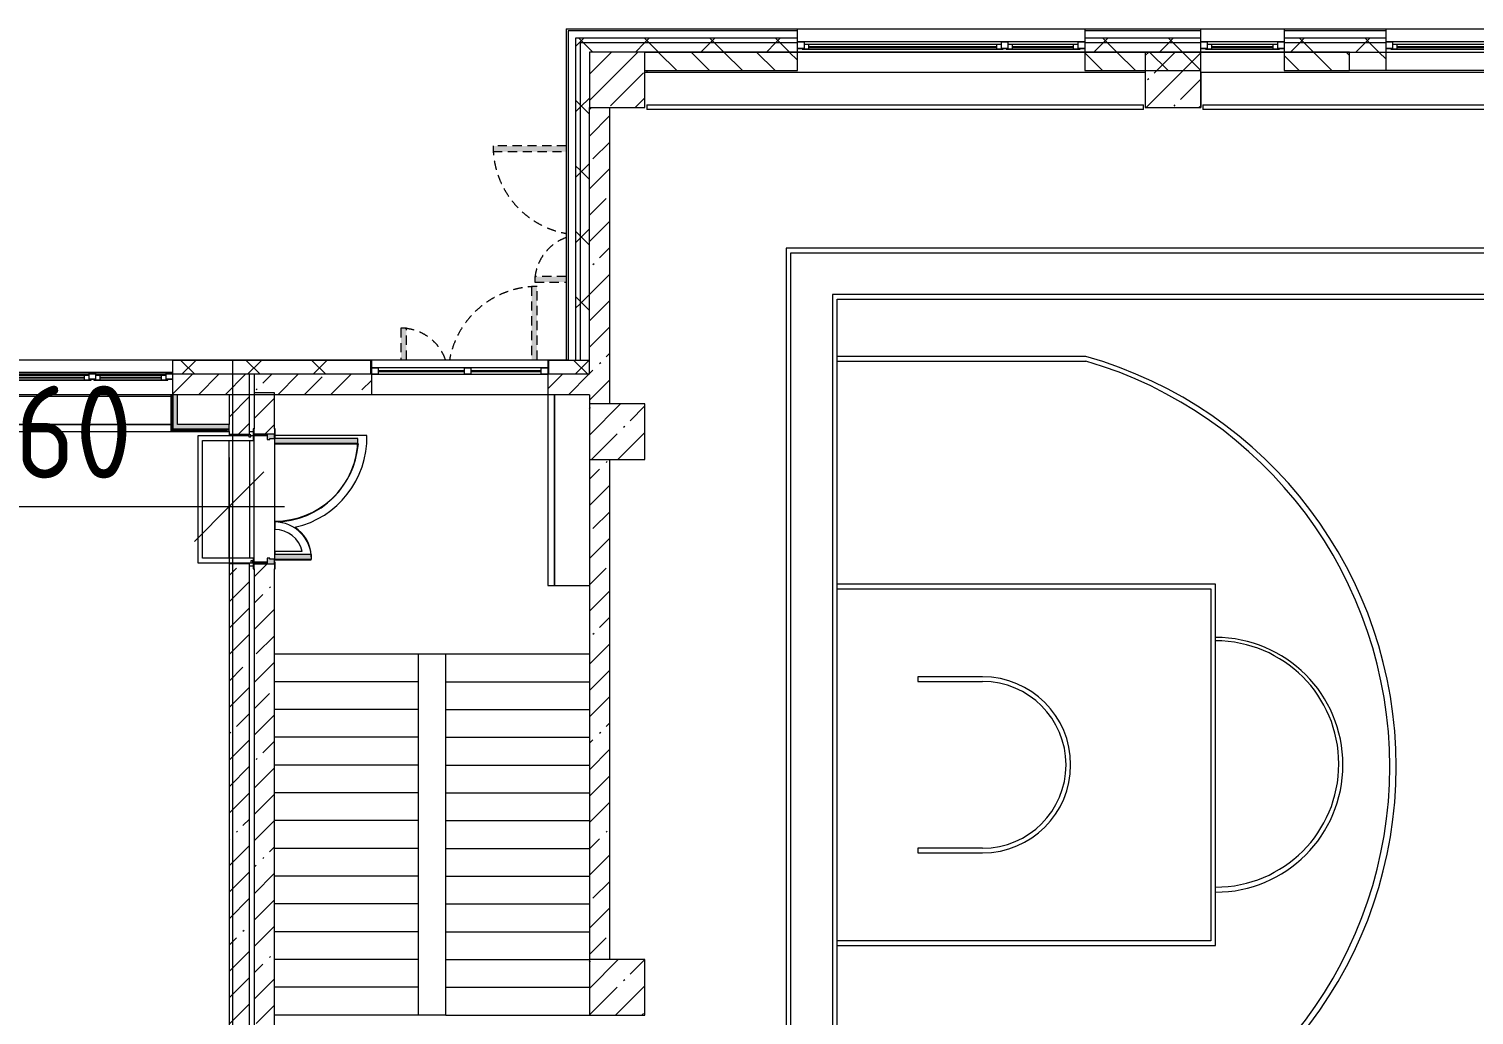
# Model space of a CAD drawing. Header units: millimetres. Extents: x 81037 to 284518, y -8553 to 29000.
# Drawn here: x 193617 to 209218, y 16700 to 27350 of the extents above; entities that cross this region are included whole.
import ezdxf

# ---------------------------------------------------------------- set-up
doc = ezdxf.new("R2010")
doc.units = ezdxf.units.MM
doc.linetypes.add('200_ШТРИХ__ш1_п0_6_', pattern=[160, 100, -60])
for name, color, linetype, lineweight in [('A-ANNO-DIMS', 7, 'Continuous', 9), ('A-ANNO-DIMS-500', 7, 'Continuous', 9), ('A-DETL-MBND-1', 7, '200_ШТРИХ__ш1_п0_6_', 9), ('A-GLAZ-2', 7, 'Continuous', 5), ('A-WALL', 7, 'Continuous', 9), ('A-WALL-4', 7, 'Continuous', 5), ('I-WALL-6', 7, 'Continuous', 5), ('S-COLS-1', 7, 'Continuous', 5), ('S-STRS-1', 7, 'Continuous', 5), ('Оси', 7, 'Continuous', 9)]:
    doc.layers.add(name, color=color, linetype=linetype, lineweight=lineweight)
for name, color, linetype, lineweight, true_color in [('A-DOOR-4', 7, 'Continuous', 5, 0xe2e2e2), ('A-DOOR-5', 7, 'Continuous', 5, 0xaaaaaa), ('A-DOOR-FRAM-3', 7, 'Continuous', 5, 0xe2e2e2), ('A-DOOR-FRAM-5', 7, 'Continuous', 5, 0xaaaaaa), ('A-FLOR-2', 7, 'Continuous', 5, 0xaaaaaa), ('I-WALL-5', 7, 'Continuous', 9, 0xe7e7e7)]:
    doc.layers.add(name, color=color, linetype=linetype, lineweight=lineweight, true_color=true_color)
doc.styles.add('ISOCPEUR_2', font='isocpeur.ttf', dxfattribs={"width": 0.9, "height": 1000})
doc.dimstyles.new('ISO-2_0_0_9К_Средний_округл2_2', dxfattribs={"dimscale": 304.8, "dimtxt": 995.981176, "dimasz": 2.46063, "dimexe": 1.968504, "dimexo": 0, "dimgap": 0, "dimtad": 1, "dimdec": 0, "dimrnd": 10, "dimzin": 0, "dimdsep": 46, "dimtxsty": 'ISOCPEUR_2', "dimblk1": 'OBLIQUE', "dimblk2": 'OBLIQUE', "dimsah": 1, "dimcen": 0.09, "dimdle": 1.968504, "dimazin": 0, "dimtfac": 1, "dimtdec": 4, "dimtix": 1, "dimtmove": 0, "dimatfit": 3, "dimfxl": 1, "dimtvp": 1, "dimtolj": 1, "dimtzin": 0, "dimarcsym": 2})
pattern_1 = [(45, (157507.65, 0), (-285.123, 285.123), []), (45, (157792.77, 0), (-285.123, 285.123), [504.031, -100.806, 16.764, -84.042])]
pattern_2 = [(45, (157507.65, 0), (-353.5534, 353.5534), []), (135, (157507.65, 0), (-353.5534, -353.5534), [])]
pattern_3 = [(45, (157507.65, 0), (-530.33, 530.33), []), (135, (157507.65, 0), (-530.33, -530.33), [])]

# ---------------------------------------------------------------- blocks, each defined once
blk = doc.blocks.new('BSC_Колонна _Прямоугольная - 600х600-V63-2_1_3_птичка')
at = {"layer": 'S-COLS-1'}
h = blk.add_hatch(dxfattribs=at)
h.set_pattern_fill('FP_85', color=256, style=0, pattern_type=2)
h.set_pattern_definition([(45, (-42460, -26800), (-285.123, 285.123), []), (45, (-42174.88, -26800), (-285.123, 285.123), [504.031, -100.806, 16.764, -84.042])])
h.paths.add_polyline_path([(-300, -300), (300, -300), (300, 300), (-300, 300)])
for p, q in [((300, 300), (-300, 300)), ((-300, 300), (-300, -300)), ((300, -300), (300, 300)), ((-300, -300), (300, -300))]:
    blk.add_line(p, q, dxfattribs=at)
blk = doc.blocks.new('BSC_Колонна _Прямоугольная - 600х600-V76-2_1_3_птичка')
at = {"layer": 'S-COLS-1'}
h = blk.add_hatch(dxfattribs=at)
h.set_pattern_fill('FP_95', color=256, style=0, pattern_type=2)
h.set_pattern_definition([(45, (-42460, -17000), (-285.123, 285.123), []), (45, (-42174.88, -17000), (-285.123, 285.123), [504.031, -100.806, 16.764, -84.042])])
h.paths.add_polyline_path([(-300, -300), (300, -300), (300, 300), (-300, 300)])
for p, q in [((300, 300), (-300, 300)), ((-300, 300), (-300, -300)), ((300, -300), (300, 300)), ((-300, -300), (300, -300))]:
    blk.add_line(p, q, dxfattribs=at)
blk = doc.blocks.new('BSC_Колонна _Прямоугольная - 600х600-V77-2_1_3_птичка')
at = {"layer": 'S-COLS-1'}
h = blk.add_hatch(dxfattribs=at)
h.set_pattern_fill('FP_96', color=256, style=0, pattern_type=2)
h.set_pattern_definition([(45, (-42460, -23000), (-285.123, 285.123), []), (45, (-42174.88, -23000), (-285.123, 285.123), [504.031, -100.806, 16.764, -84.042])])
h.paths.add_polyline_path([(-300, -300), (300, -300), (300, 300), (-300, 300), (-300, -210)])
for p, q in [((300, 300), (-300, 300)), ((-300, 300), (-300, -300)), ((300, -300), (300, 300)), ((-300, -300), (300, -300))]:
    blk.add_line(p, q, dxfattribs=at)
blk = doc.blocks.new('120_Окно_СКБ_2Ст - 120_Окно_СКБ_2Ст 3100х2500 _мал_створка слева_ 2-19089248-2_1_3_птичка')
at = {"layer": 'A-GLAZ-2'}
for p, q in [((-1550, -75), (-1550, -5)), ((-1550, -5), (-1480, -5)), ((1550, -5), (-1550, -5)), ((-1480, -75), (-1550, -75)), ((-1550, -75), (-1500, -75)), ((-1480, -75), (-1500, -75)), ((-1500, -75), (-1500, -85)), ((-1500, -85), (670, -85)), ((670, -85), (-1500, -85)), ((-1480, -5), (-1480, -75)), ((650, -35), (-1480, -35)), ((-1480, -35), (-1480, -75)), ((-1430, -85), (-1430, -35)), ((-1430, -55), (600, -55)), ((600, -65), (-1430, -65)), ((600, -85), (600, -35)), ((650, -75), (650, -5)), ((650, -5), (720, -5)), ((650, -75), (650, -35)), ((720, -75), (650, -75)), ((670, -75), (650, -75)), ((670, -75), (700, -75)), ((670, -85), (670, -75)), ((720, -75), (700, -75)), ((700, -75), (700, -85)), ((700, -85), (1500, -85)), ((1500, -85), (700, -85)), ((720, -5), (720, -75)), ((1480, -35), (720, -35)), ((720, -35), (720, -75)), ((770, -85), (770, -35)), ((770, -55), (1430, -55)), ((1430, -65), (770, -65)), ((1430, -85), (1430, -35)), ((1480, -75), (1480, -5)), ((1480, -5), (1550, -5)), ((1480, -75), (1480, -35)), ((1550, -75), (1480, -75)), ((1500, -75), (1480, -75)), ((1500, -75), (1550, -75)), ((1500, -85), (1500, -75)), ((1550, -5), (1550, -75))]:
    blk.add_line(p, q, dxfattribs=at)
blk = doc.blocks.new('120_Окно_СКБ_1Ст - 120_Окно_СКБ_1Ст 900х2500_h_-19906774-2_1_3_птичка')
at = {"layer": 'A-GLAZ-2'}
for p, q in [((-450, -75), (-450, -5)), ((-450, -5), (-380, -5)), ((450, -5), (-450, -5)), ((-380, -75), (-450, -75)), ((-450, -75), (-400, -75)), ((-380, -75), (-400, -75)), ((-400, -75), (-400, -85)), ((-400, -85), (400, -85)), ((400, -85), (-400, -85)), ((-380, -5), (-380, -75)), ((380, -35), (-380, -35)), ((-380, -35), (-380, -75)), ((-330, -85), (-330, -35)), ((-330, -55), (330, -55)), ((330, -65), (-330, -65)), ((330, -85), (330, -35)), ((380, -75), (380, -5)), ((380, -5), (450, -5)), ((380, -75), (380, -35)), ((450, -75), (380, -75)), ((400, -75), (380, -75)), ((400, -75), (450, -75)), ((400, -85), (400, -75)), ((450, -5), (450, -75))]:
    blk.add_line(p, q, dxfattribs=at)
blk = doc.blocks.new('120_Окно_СКБ_2Ст - 120_Окно_СКБ_2Ст 3100х2500 _мал_створка слева_ 2-22446355-2_1_3_птичка')
at = {"layer": 'A-GLAZ-2'}
for p, q in [((-1550, -127), (-1550, -57)), ((-1550, -57), (-1480, -57)), ((1550, -57), (-1550, -57)), ((-1480, -127), (-1550, -127)), ((-1550, -127), (-1500, -127)), ((-1480, -127), (-1500, -127)), ((-1500, -127), (-1500, -137)), ((-1500, -137), (670, -137)), ((670, -137), (-1500, -137)), ((-1480, -57), (-1480, -127)), ((650, -87), (-1480, -87)), ((-1480, -87), (-1480, -127)), ((-1430, -137), (-1430, -87)), ((-1430, -107), (600, -107)), ((600, -117), (-1430, -117)), ((600, -137), (600, -87)), ((650, -127), (650, -57)), ((650, -57), (720, -57)), ((650, -127), (650, -87)), ((720, -127), (650, -127)), ((670, -127), (650, -127)), ((670, -127), (700, -127)), ((670, -137), (670, -127)), ((720, -127), (700, -127)), ((700, -127), (700, -137)), ((700, -137), (1500, -137)), ((1500, -137), (700, -137)), ((720, -57), (720, -127)), ((1480, -87), (720, -87)), ((720, -87), (720, -127)), ((770, -137), (770, -87)), ((770, -107), (1430, -107)), ((1430, -117), (770, -117)), ((1430, -137), (1430, -87)), ((1480, -127), (1480, -57)), ((1480, -57), (1550, -57)), ((1480, -127), (1480, -87)), ((1550, -127), (1480, -127)), ((1500, -127), (1480, -127)), ((1500, -127), (1550, -127)), ((1500, -137), (1500, -127)), ((1550, -57), (1550, -127))]:
    blk.add_line(p, q, dxfattribs=at)
blk = doc.blocks.new('120_Окно_СКБ_2Ст - 120_Окно_СКБ_2Ст 1900х2400 глухое-23537524-2_1_3_птичка')
at = {"layer": 'A-GLAZ-2'}
for p, q in [((-950, 5), (-950, 75)), ((-950, 75), (-880, 75)), ((950, 75), (-950, 75)), ((-880, 5), (-950, 5)), ((-950, 5), (950, 5)), ((-880, 75), (-880, 5)), ((-120, 45), (-880, 45)), ((-120, 35), (-880, 35)), ((-120, 5), (-120, 75)), ((-120, 75), (-50, 75)), ((-50, 5), (-120, 5)), ((-50, 75), (-50, 5)), ((880, 45), (-50, 45)), ((880, 35), (-50, 35)), ((880, 5), (880, 75)), ((880, 75), (950, 75)), ((950, 5), (880, 5)), ((950, 75), (950, 5))]:
    blk.add_line(p, q, dxfattribs=at)
blk = doc.blocks.new('110_Дверь_СКБ_2Ст_Наружная - ДН-1_л__ Двухстворчатая 1350 х3200 _ЛК_ в свету с верхним остеклением 2-22448815-2_1_3_птичка')
at = {"layer": 'A-DETL-MBND-1'}
for points in [[(755, 79), (755, 869), (695, 869), (695, 79)], [(-655, 79), (-655, 419), (-715, 419), (-715, 79)]]:
    blk.add_hatch(color=256, dxfattribs=at).paths.add_polyline_path(points)
for p, q in [((755, 869), (695, 869)), ((695, 869), (695, 79)), ((755, 79), (755, 869)), ((-715, 419), (-715, 79)), ((-655, 419), (-715, 419)), ((-655, 79), (-655, 419))]:
    blk.add_line(p, q, dxfattribs=at)
for centre, radius, start, end in [((755, -91), 960, 90, 169.7202), ((-715, -91), 510, 19.6305, 90)]:
    blk.add_arc(centre, radius, start, end, dxfattribs=at)
blk = doc.blocks.new('110_Дверь_СКБ_2Ст - Д-1 Лестничная клетка EIS60-24280000-2_1_3_птичка')
at = {"layer": 'A-DOOR-4'}
for points in [[(-637.5, 1010), (-637.5, 110), (-587.5, 110), (-587.5, 1010)], [(612.5, 510), (612.5, 110), (662.5, 110), (662.5, 510)], [(712.5, 30), (697.5, 30), (697.5, -110), (712.5, -110)]]:
    blk.add_hatch(color=256, dxfattribs=at).paths.add_polyline_path(points)
h = blk.add_hatch(color=256, dxfattribs=at)
h.paths.add_polyline_path([(712.5, 110), (662.5, 110), (662.5, 60), (652.5, 60), (652.5, 30), (712.5, 30), (712.5, 39.7)])
h.paths.add_polyline_path([(-687.5, 110), (-687.5, 30), (-627.5, 30), (-627.5, 60), (-637.5, 60), (-637.5, 110)])
at = {"layer": 'A-DOOR-FRAM-3'}
for points in [[(-742.5, 118), (-742.5, 110), (-672.5, 110), (-672.5, 118)], [(-672.5, 30), (-687.5, 30), (-687.5, -110), (-672.5, -110)], [(697.5, 118), (697.5, 110), (767.5, 110), (767.5, 118)], [(-672.5, -110), (-742.5, -110), (-742.5, -118), (-672.5, -118)], [(697.5, -110), (697.5, -118), (767.5, -118), (767.5, -110)]]:
    blk.add_hatch(color=256, dxfattribs=at).paths.add_polyline_path(points)
at = {"layer": 'A-DOOR-5'}
for p, q in [((-637.5, 1010), (-637.5, 110)), ((-587.5, 1010), (-637.5, 1010)), ((-587.5, 110), (-587.5, 1010)), ((662.5, 510), (612.5, 510)), ((612.5, 510), (612.5, 110)), ((662.5, 110), (662.5, 510)), ((-637.5, 110), (-587.5, 110)), ((612.5, 110), (662.5, 110))]:
    blk.add_line(p, q, dxfattribs=at)
for centre, radius, start, end in [((-637.5, 110), 900, 0, 90), ((662.5, 110), 400, 90, 180)]:
    blk.add_arc(centre, radius, start, end, dxfattribs=at)
at = {"layer": 'A-DOOR-FRAM-5'}
for p, q in [((-672.5, 118), (-742.5, 118)), ((-742.5, 118), (-742.5, 110)), ((-742.5, 110), (-672.5, 110)), ((-637.5, 110), (-687.5, 110)), ((-687.5, 110), (-687.5, 30)), ((-687.5, 30), (-627.5, 30)), ((-672.5, 30), (-687.5, 30)), ((-687.5, 30), (-687.5, -110)), ((-672.5, 110), (-672.5, 118)), ((-672.5, -110), (-672.5, 30)), ((-637.5, 60), (-637.5, 110)), ((-627.5, 60), (-637.5, 60)), ((-627.5, 30), (-627.5, 60)), ((662.5, 60), (652.5, 60)), ((652.5, 60), (652.5, 30)), ((652.5, 30), (712.5, 30)), ((662.5, 110), (662.5, 60)), ((712.5, 110), (662.5, 110)), ((767.5, 118), (697.5, 118)), ((697.5, 118), (697.5, 110)), ((697.5, 110), (767.5, 110)), ((712.5, 30), (697.5, 30)), ((697.5, 30), (697.5, -110)), ((712.5, 30), (712.5, 110)), ((712.5, -110), (712.5, 30)), ((767.5, 110), (767.5, 118)), ((-672.5, -110), (-742.5, -110)), ((-742.5, -110), (-742.5, -118)), ((-742.5, -118), (-672.5, -118)), ((-687.5, -110), (-672.5, -110)), ((-672.5, -118), (-672.5, -110)), ((697.5, -110), (712.5, -110)), ((767.5, -110), (697.5, -110)), ((697.5, -110), (697.5, -118)), ((697.5, -118), (767.5, -118)), ((767.5, -118), (767.5, -110))]:
    blk.add_line(p, q, dxfattribs=at)
blk = doc.blocks.new('110_Дверь_СКБ_2Ст_Наружная - ДН-1_л__ Двухстворчатая 1350 х3200 _ЛК_ в свету с верхним остеклением EI30-23529464-2_1_3_птичка')
at = {"layer": 'A-DETL-MBND-1'}
for points in [[(695, 512), (695, 125), (755, 125), (755, 915), (695, 915)], [(-715, 125), (-655, 125), (-655, 465), (-715, 465)]]:
    blk.add_hatch(color=256, dxfattribs=at).paths.add_polyline_path(points)
for p, q in [((755, 915), (695, 915)), ((695, 915), (695, 125)), ((755, 125), (755, 915)), ((-715, 465), (-715, 125)), ((-655, 465), (-715, 465)), ((-655, 125), (-655, 465))]:
    blk.add_line(p, q, dxfattribs=at)
for centre, radius, start, end in [((755, -45), 960, 90, 169.737), ((-715, -45), 510, 19.5984, 90)]:
    blk.add_arc(centre, radius, start, end, dxfattribs=at)
blk = doc.blocks.new('Зашивка приборов отопления22 - Зашивка приборов отопления-33321747-2_1_3_птичка')
at = {"layer": 'A-WALL-4'}
for p, q in [((37288, 26888), (34188, 26888)), ((34188, 26567), (37268, 26567)), ((37268, 26567), (34188, 26567)), ((34188, 26492), (37268, 26492))]:
    blk.add_line(p, q, dxfattribs=at)
blk = doc.blocks.new('Зашивка приборов отопления28 - Зашивка приборов отопления-33322877-2_1_3_птичка')
at = {"layer": 'A-WALL-4'}
for p, q in [((75401, 486), (73341, 486)), ((73341, 486), (73341, 411)), ((73341, 411), (73341, 36)), ((75401, 411), (73341, 411)), ((73341, 411), (73341, 36)), ((73341, 411), (75401, 411))]:
    blk.add_line(p, q, dxfattribs=at)
blk = doc.blocks.new('DIMBLOCK76-2_1_3_птичка')
at = {"layer": 'A-ANNO-DIMS-500'}
for p, q in [((195778, 22721), (195778, 21591)), ((195778, 22191), (195778, 22721)), ((191118, 22600), (191118, 21591)), ((191118, 22191), (191118, 22600)), ((190518, 22191), (196378, 22191))]:
    blk.add_line(p, q, dxfattribs=at)
at = {"layer": 'A-ANNO-DIMS-500', "lineweight": 20}
for p, q in [((191118, 22191), (191493, 22566)), ((195778, 22191), (196153, 22566)), ((191118, 22191), (190743, 21816)), ((195778, 22191), (195403, 21816))]:
    blk.add_line(p, q, dxfattribs=at)
at = {"layer": 'A-ANNO-DIMS-500', "color": 0, "insert": (192136, 23497), "char_height": 1000, "width": 3148.83, "attachment_point": 1, "line_spacing_factor": 1.149209, "style": 'ISOCPEUR_2'}
blk.add_mtext('4660', dxfattribs=at)
blk = doc.blocks.new('_Oblique')
at = {"color": 0, "linetype": 'ByBlock', "lineweight": -2}
blk.add_line((-0.5, -0.5), (0.5, 0.5), dxfattribs=at)

msp = doc.modelspace()

# ---------------------------------------------------------------- hatches: boundary and pattern name
at = {"layer": 'A-WALL-4'}
h = msp.add_hatch(dxfattribs=at)
h.set_pattern_fill('FP_71', color=256, style=0, pattern_type=2)
h.set_pattern_definition(pattern_2)
h.paths.add_polyline_path([(242367.7, 27200), (242367.7, 27250), (237857.7, 27250), (237857.7, 27200), (241696.3, 27200)])
h.paths.add_polyline_path([(234276.1, 27200), (235357.7, 27200), (235357.7, 27250), (233847.7, 27250), (233847.7, 27200)])
h.paths.add_polyline_path([(221687.7, 27200), (222767.7, 27200), (222767.7, 27250), (221687.7, 27250)])
h.paths.add_polyline_path([(225000.9, 27200), (225467.7, 27200), (225464.7, 27250), (223667.7, 27250), (223667.7, 27200), (224073.4, 27200)])
h.paths.add_polyline_path([(226367.7, 27200), (231747.7, 27200), (231747.7, 27250), (226367.7, 27250)])
h.paths.add_polyline_path([(213870.7, 27200), (214667.7, 27200), (214667.7, 27250), (213417.5, 27250), (213417.5, 27200)])
h.paths.add_polyline_path([(212015.6, 27200), (212517.5, 27200), (212517.5, 27250), (211367.8, 27250), (211367.8, 27200)])
h.paths.add_polyline_path([(217367.7, 27200), (218547.7, 27200), (218547.7, 27250), (217367.7, 27250)])
h.paths.add_polyline_path([(207378, 27200), (208267.8, 27200), (208267.8, 27250), (207167.9, 27250), (207167.9, 27200)])
h.paths.add_polyline_path([(206267.9, 27200), (206267.9, 27250), (205014.7, 27250), (205014.7, 27200), (205523, 27200)])
h.paths.add_polyline_path([(201914.7, 27200), (201914.7, 27250), (199517.7, 27250), (199517.7, 27200), (200885.4, 27200)])
h = msp.add_hatch(dxfattribs=at)
h.set_pattern_fill('FP_71', color=256, style=0, pattern_type=2)
h.set_pattern_definition(pattern_2)
h.paths.add_polyline_path([(199567.7, 23770), (199567.7, 27200), (199517.7, 27200), (199517.7, 23770)])
h = msp.add_hatch(dxfattribs=at)
h.set_pattern_fill('FP_71', color=256, style=0, pattern_type=2)
h.set_pattern_definition(pattern_2)
h.paths.add_polyline_path([(241707.7, 27100), (242367.7, 27100), (242367.7, 27200), (237857.7, 27200), (237857.7, 27100), (241696.3, 27100)])
h.paths.add_polyline_path([(224073.4, 27100), (225467.7, 27100), (225464.7, 27200), (223667.7, 27200), (223667.7, 27100)])
h.paths.add_polyline_path([(222767.7, 27100), (222767.7, 27200), (221687.7, 27200), (221687.7, 27100), (222462.9, 27100)])
h.paths.add_polyline_path([(235357.7, 27100), (235357.7, 27200), (233847.7, 27200), (233847.7, 27100), (235203.6, 27100)])
h.paths.add_polyline_path([(226367.7, 27100), (231747.7, 27100), (231747.7, 27200), (226367.7, 27200)])
h.paths.add_polyline_path([(218508.3, 27100), (218547.7, 27100), (218547.7, 27200), (217367.7, 27200), (217367.7, 27100), (218262.9, 27100)])
h.paths.add_polyline_path([(211367.8, 27100), (212517.5, 27100), (212517.5, 27200), (211367.8, 27200)])
h.paths.add_polyline_path([(214334.4, 27100), (214667.7, 27100), (214667.7, 27200), (213417.5, 27200), (213417.5, 27100), (213870.7, 27100)])
h.paths.add_polyline_path([(206267.9, 27100), (206267.9, 27200), (205014.7, 27200), (205014.7, 27100), (205523, 27100)])
h.paths.add_polyline_path([(201914.7, 27100), (201914.7, 27200), (199567.7, 27200), (199567.7, 27100), (200885.4, 27100)])
h.paths.add_polyline_path([(207167.9, 27100), (208267.8, 27100), (208267.8, 27200), (207167.9, 27200)])
h = msp.add_hatch(dxfattribs=at)
h.set_pattern_fill('FP_71', color=256, style=0, pattern_type=2)
h.set_pattern_definition(pattern_2)
h.paths.add_polyline_path([(199667.7, 23770), (199667.7, 27100), (199567.7, 27100), (199567.7, 23770)])
h = msp.add_hatch(dxfattribs=at)
h.set_pattern_fill('FP_81', color=256, style=0, pattern_type=2)
h.set_pattern_definition([(135, (157507.65, 0), (-176.7767, -176.7767), [])])
h.paths.add_polyline_path([(207378, 26900), (207872.5, 26900), (207872.5, 27100), (207167.9, 27100), (207167.9, 26900)])
h.paths.add_polyline_path([(200885.4, 26900), (201914.7, 26900), (201914.7, 27100), (200267.7, 27100), (200267.7, 26900)])
h.paths.add_polyline_path([(205014.7, 26900), (206267.9, 26900), (206267.9, 27100), (205014.7, 27100)])
h = msp.add_hatch(dxfattribs=at)
h.set_pattern_fill('FP_71', color=256, style=0, pattern_type=2)
h.set_pattern_definition(pattern_2)
h.paths.add_polyline_path([(199494.1, 23620), (199667.7, 23620), (199667.7, 23770), (199225.7, 23770), (199225.7, 23620)])
h.paths.add_polyline_path([(192067.7, 23620), (192067.7, 23770), (191347.7, 23770), (191347.7, 23620), (191610.2, 23620)])
h.paths.add_polyline_path([(195167.7, 23620), (197309.7, 23620), (197309.7, 23770), (195167.7, 23770)])
at = {"layer": 'I-WALL-5'}
for points in [[(195172.7, 23029), (195222.7, 23029), (195222.7, 23399), (195172.7, 23399), (195172.7, 23368.5)], [(195222.7, 23029), (195777.7, 23029), (195777.7, 23079), (195222.7, 23079)]]:
    msp.add_hatch(color=256, dxfattribs=at).paths.add_polyline_path(points)
at = {"layer": 'I-WALL-6'}
h = msp.add_hatch(dxfattribs=at)
h.set_pattern_fill('FP_82', color=256, style=0, pattern_type=2)
h.set_pattern_definition([(135, (157507.65, 0), (-353.5534, -353.5534), [])])
h.paths.add_polyline_path([(238913.7, 26900), (241707.7, 26900), (241707.7, 27100), (238657.7, 27100), (238657.7, 26900)])
h.paths.add_polyline_path([(238157.7, 26900), (238157.7, 27100), (237857.7, 27100), (237857.7, 26900), (237986.2, 26900)])
h.paths.add_polyline_path([(227783.5, 26900), (227817.7, 26900), (227817.7, 27100), (226367.7, 27100), (226367.7, 26900), (226856, 26900)])
h.paths.add_polyline_path([(228711, 26900), (231047.7, 26900), (231047.7, 27100), (228317.7, 27100), (228317.7, 26900)])
h.paths.add_polyline_path([(224267.7, 26900), (225467.7, 26900), (225464.7, 27100), (224267.7, 27100)])
h.paths.add_polyline_path([(233847.7, 26900), (234257.7, 26900), (234257.7, 27100), (233847.7, 27100)])
h.paths.add_polyline_path([(235357.7, 26900), (235357.7, 27100), (234757.7, 27100), (234757.7, 26900), (235203.6, 26900)])
h.paths.add_polyline_path([(231747.7, 26900), (231747.7, 27100), (231547.7, 27100), (231547.7, 26900)])
h.paths.add_polyline_path([(213417.5, 26900), (214667.7, 26900), (214667.7, 27100), (213417.5, 27100)])
h.paths.add_polyline_path([(217367.7, 26900), (218567.7, 26900), (218567.7, 27100), (217367.7, 27100)])
h.paths.add_polyline_path([(212015.6, 26900), (212517.5, 26900), (212517.5, 27100), (211367.8, 27100), (211367.8, 26900)])
h.paths.add_polyline_path([(221972.5, 26900), (222767.7, 26900), (222767.7, 27100), (221667.7, 27100), (221667.7, 26900)])
h.paths.add_polyline_path([(207872.5, 26900), (208267.8, 26900), (208267.8, 27100), (207872.5, 27100)])
h = msp.add_hatch(dxfattribs=at)
h.set_pattern_fill('FP_79', color=256, style=0, pattern_type=2)
h.set_pattern_definition(pattern_1)
h.paths.add_polyline_path([(199887.7, 23300), (199887.7, 26500), (199667.7, 26500), (199667.7, 23300)])
h = msp.add_hatch(dxfattribs=at)
h.set_pattern_fill('FP_79', color=256, style=0, pattern_type=2)
h.set_pattern_definition(pattern_1)
h.paths.add_polyline_path([(195320.3, 23400), (195997.7, 23400), (195997.7, 23620), (195167.7, 23620), (195167.7, 23400)])
h.paths.add_polyline_path([(191117.7, 23400), (192067.7, 23400), (192067.7, 23620), (191117.7, 23620)])
h = msp.add_hatch(dxfattribs=at)
h.set_pattern_fill('FP_79', color=256, style=0, pattern_type=2)
h.set_pattern_definition(pattern_1)
h.paths.add_polyline_path([(199667.7, 23400), (199667.7, 23620), (199217.7, 23620), (199217.7, 23400), (199494.1, 23400)])
h.paths.add_polyline_path([(197175.3, 23400), (197317.7, 23400), (197312.7, 23620), (196047.7, 23620), (196047.7, 23400), (196247.8, 23400)])
h = msp.add_hatch(dxfattribs=at)
h.set_pattern_fill('FP_79', color=256, style=0, pattern_type=2)
h.set_pattern_definition(pattern_1)
h.paths.add_polyline_path([(196247.8, 10450), (196267.7, 10450), (196267.7, 12125), (196047.7, 12125), (196047.7, 10450)])
h.paths.add_polyline_path([(196047.7, 13525), (196267.7, 13525), (196267.7, 21575), (196047.7, 21575), (196047.7, 13534.8)])
h.paths.add_polyline_path([(196267.7, 22975), (196267.7, 23420.3), (196047.7, 23420.3), (196047.7, 22975), (196247.8, 22975)])
h = msp.add_hatch(dxfattribs=at)
h.set_pattern_fill('FP_79', color=256, style=0, pattern_type=2)
h.set_pattern_definition(pattern_1)
h.paths.add_polyline_path([(195777.7, 11200), (195997.7, 11200), (195997.7, 12125), (195777.7, 12125), (195777.7, 11221)])
h.paths.add_polyline_path([(195997.7, 13525), (195997.7, 21575), (195777.7, 21575), (195777.7, 13525)])
h.paths.add_polyline_path([(195997.7, 22975), (195997.7, 23400), (195777.7, 23400), (195777.7, 22975)])
h = msp.add_hatch(dxfattribs=at)
h.set_pattern_fill('FP_165', color=256, style=0, pattern_type=2)
h.set_pattern_definition(pattern_3)
h.paths.add_polyline_path([(195160.2, 23004), (195777.7, 23004), (195777.7, 23016.5), (195160.2, 23016.5)])
h = msp.add_hatch(dxfattribs=at)
h.set_pattern_fill('FP_165', color=256, style=0, pattern_type=2)
h.set_pattern_definition(pattern_3)
h.paths.add_polyline_path([(195320.3, 23016.5), (195777.7, 23016.5), (195777.7, 23029), (195172.7, 23029), (195172.7, 23016.5), (195222.7, 23016.5)])
h = msp.add_hatch(dxfattribs=at)
h.set_pattern_fill('FP_79', color=256, style=0, pattern_type=2)
h.set_pattern_definition(pattern_1)
h.paths.add_polyline_path([(199887.7, 17300), (199887.7, 22700), (199667.7, 22700), (199667.7, 17300)])
at = {"layer": 'S-COLS-1'}
h = msp.add_hatch(dxfattribs=at)
h.set_pattern_fill('FP_79', color=256, style=0, pattern_type=2)
h.set_pattern_definition(pattern_1)
h.paths.add_polyline_path([(206267.7, 26500), (206267.7, 27100), (205667.7, 27100), (205667.7, 26500)])

# ---------------------------------------------------------------- linework, layer by layer
at = {"layer": 'A-DETL-MBND-1'}
msp.add_line((196047.7, 23619.7), (195997.7, 23619.7), dxfattribs=at)
at = {"layer": 'A-FLOR-2'}
for p, q in [((200287.7, 26880), (200267.7, 26880)), ((206267.9, 26880), (206267.9, 26500)), ((222147.7, 24981.3), (201791.3, 24981.3)), ((201791.3, 24981.3), (201791.3, 13824.4)), ((201841.3, 13874.4), (201841.3, 24931.3)), ((201841.3, 24931.3), (222097.7, 24931.3)), ((221647.7, 24481.3), (202291.3, 24481.3)), ((202291.3, 24481.3), (202291.3, 14324.4)), ((202341.3, 14374.4), (202341.3, 24431.3)), ((202341.3, 24431.3), (211944.5, 24431.3)), ((205027.3, 23812.8), (202337.7, 23812.8)), ((202337.7, 23812.8), (202337.7, 23762.8)), ((202337.7, 23762.8), (205027.3, 23762.8)), ((195147.7, 23380), (192067.7, 23380)), ((196047.7, 23400), (195997.7, 23400)), ((192067.7, 23079), (195147.7, 23079)), ((195757.7, 23003), (195147.7, 23003)), ((195992.7, 22954.3), (195441, 22954.3)), ((195441, 22954.3), (195441, 21584.5)), ((195757.7, 23000), (195757.7, 23003)), ((195777.7, 23000), (195757.7, 23000)), ((196039.7, 23000), (195997.7, 23000)), ((196041, 22954.3), (196012.7, 22954.3)), ((196041, 22904.3), (196041, 22954.3)), ((197265.8, 22959.2), (196271, 22959.2)), ((196271, 22959.2), (196271, 22925)), ((195491, 21634.5), (195491, 22904.3)), ((195491, 22904.3), (196041, 22904.3)), ((196271, 22869.2), (197173.3, 22869.2)), ((196271, 22034.2), (196271, 21944.2)), ((196568.2, 21708.1), (196271, 21708.1)), ((196271, 21708.1), (196271, 21675)), ((195441, 21584.5), (196039.7, 21584.5)), ((196041, 21634.5), (195491, 21634.5)), ((195997, 21550), (196039.7, 21550)), ((196041, 21590), (196041, 21634.5)), ((196271, 21625), (196271, 21618.1)), ((196271, 21618.1), (196665.5, 21618.1)), ((206427.3, 21352.8), (202337.7, 21352.8)), ((202337.7, 21352.8), (202337.7, 21302.8)), ((202337.7, 21302.8), (206377.3, 21302.8)), ((206377.3, 21302.8), (206377.3, 17502.8)), ((206427.3, 17452.8), (206427.3, 21352.8)), ((203212.7, 20352.8), (203212.7, 20302.8)), ((203912.7, 20352.8), (203212.7, 20352.8)), ((203212.7, 20302.8), (203912.7, 20302.8)), ((203912.7, 18502.8), (203212.7, 18502.8)), ((203212.7, 18502.8), (203212.7, 18452.8)), ((203212.7, 18452.8), (203912.7, 18452.8)), ((206377.3, 17502.8), (202337.7, 17502.8)), ((202337.7, 17502.8), (202337.7, 17452.8)), ((202337.7, 17452.8), (206427.3, 17452.8))]:
    msp.add_line(p, q, dxfattribs=at)
for centre, radius, start, end in [((203772.7, 19382.8), 4604.2, 285.81331, 74.18669), ((203743.1, 19382.8), 4564.4, 286.34112, 73.65888), ((196271, 22939.2), 995, 282.67054, 1.1511), ((196271, 22939.2), 905, 270, 355.56313), ((196271, 21639.2), 305, 13.0427, 90), ((196271, 21639.2), 395, 5.20117, 56.45952), ((196271, 21639.2), 395, 356.92799, 357.93552), ((206427.3, 19402.8), 1375, 270, 90), ((206427.3, 19411.7), 1330, 270, 90), ((203912.7, 19402.8), 950, 270, 90), ((203912.7, 19402.8), 900, 270, 90)]:
    msp.add_arc(centre, radius, start, end, dxfattribs=at)
at = {"layer": 'A-WALL'}
for p, q in [((199437.7, 27330), (199437.7, 23770)), ((201914.7, 27330), (199437.7, 27330)), ((206267.9, 27330), (205014.7, 27330)), ((208267.8, 27330), (207167.9, 27330)), ((199517.7, 27250), (199517.7, 23770)), ((201914.7, 27250), (199517.7, 27250)), ((199567.7, 27200), (199567.7, 23770)), ((201914.7, 27200), (199567.7, 27200)), ((206267.9, 27250), (205014.7, 27250)), ((206267.9, 27200), (205014.7, 27200)), ((208267.8, 27250), (207167.9, 27250)), ((208267.8, 27200), (207167.9, 27200)), ((201914.7, 27100), (200267.7, 27100)), ((200267.7, 27100), (201914.7, 27100)), ((206267.9, 27100), (205014.7, 27100)), ((205014.7, 27100), (206267.9, 27100)), ((207872.5, 27100), (207167.9, 27100)), ((207167.9, 27100), (208267.8, 27100)), ((207872.5, 26900), (207872.5, 27100)), ((197312.7, 23773), (195167.7, 23773)), ((197309.7, 23770), (195167.7, 23770)), ((197309.7, 23620), (197309.7, 23770)), ((197312.7, 23620), (197312.7, 23773)), ((199222.7, 23773), (199222.7, 23620)), ((199437.7, 23773), (199222.7, 23773)), ((199225.7, 23770), (199225.7, 23620)), ((199667.7, 23770), (199225.7, 23770)), ((199417.7, 23778), (199437.7, 23778)), ((195997.7, 23620), (195167.7, 23620)), ((197317.7, 23620), (196047.7, 23620)), ((199667.7, 23620), (199217.7, 23620)), ((195160.2, 23016.5), (195160.2, 23399)), ((195172.7, 23029), (195172.7, 23399)), ((195777.7, 23016.5), (195160.2, 23016.5)), ((195777.7, 23029), (195172.7, 23029)), ((195777.7, 23004), (195777.7, 23079))]:
    msp.add_line(p, q, dxfattribs=at)
at = {"layer": 'A-WALL-4'}
for p, q in [((199417.7, 27350), (199417.7, 23778)), ((199417.7, 27350), (214667.7, 27350)), ((201914.7, 27100), (201914.7, 27350)), ((205014.7, 27350), (205014.7, 27100)), ((206267.9, 27100), (206267.9, 27350)), ((207167.9, 27350), (207167.9, 27100)), ((208267.8, 27100), (208267.8, 27350)), ((201914.7, 26900), (201914.7, 27100)), ((205014.7, 27100), (201914.7, 27100)), ((205014.7, 27100), (205014.7, 26900)), ((206267.9, 26900), (206267.9, 27100)), ((207167.9, 27100), (206267.9, 27100)), ((207167.9, 27100), (207167.9, 26900)), ((200267.7, 26900), (201914.7, 26900)), ((205014.7, 26900), (206267.9, 26900)), ((207167.9, 26900), (207872.5, 26900)), ((199667.7, 23620), (199667.7, 26500)), ((191367.7, 23778), (199417.7, 23778)), ((195167.7, 23778), (195167.7, 23620)), ((197317.7, 23620), (197317.7, 23778)), ((199217.7, 23778), (199217.7, 23620)), ((196047.7, 23620), (191347.7, 23620)), ((195992.7, 22965), (195992.7, 22945)), ((196012.7, 22965), (195992.7, 22965)), ((195992.7, 22945), (196012.7, 22945)), ((196012.7, 22945), (196012.7, 22965)), ((196032.7, 21605), (196012.7, 21605)), ((196012.7, 21605), (196012.7, 21585)), ((196012.7, 21585), (196032.7, 21585)), ((196032.7, 21585), (196032.7, 21605))]:
    msp.add_line(p, q, dxfattribs=at)
at = {"layer": 'I-WALL-6'}
for p, q in [((201914.7, 27100), (205014.7, 27100)), ((206267.9, 27100), (207167.9, 27100)), ((208267.8, 26900), (208267.8, 27100)), ((208267.8, 27100), (211367.8, 27100)), ((200287.7, 26900), (200287.7, 26880)), ((205667.7, 26880), (200287.7, 26880)), ((211667.7, 26880), (206267.7, 26880)), ((223667.7, 26900), (207872.5, 26900)), ((200288.7, 26530), (205647.7, 26530)), ((200288.7, 26530), (200288.7, 26480)), ((205647.7, 26480), (205647.7, 26530)), ((206288.9, 26529), (211646.7, 26529)), ((206288.9, 26529), (206288.9, 26479)), ((199887.7, 23300), (199887.7, 26500)), ((205647.7, 26480), (200288.7, 26480)), ((211646.7, 26479), (206288.9, 26479)), ((195167.7, 23620), (195167.7, 23400)), ((195997.7, 22965), (195997.7, 23620)), ((196047.7, 23620), (196047.7, 23030)), ((197317.7, 23400), (197317.7, 23620)), ((199217.7, 23620), (199217.7, 23400)), ((196267.7, 23420.3), (196047.7, 23420.3)), ((196267.7, 23030), (196267.7, 23420.3)), ((195997.7, 23400), (191117.7, 23400)), ((195147.7, 23399), (195147.7, 23004)), ((195222.7, 23399), (195147.7, 23399)), ((195222.7, 23079), (195222.7, 23399)), ((195777.7, 23400), (195777.7, 23079)), ((199667.7, 23400), (196047.7, 23400)), ((199667.7, 23400), (199667.7, 23300)), ((195147.7, 23004), (195777.7, 23004)), ((195777.7, 23079), (195222.7, 23079)), ((195777.7, 23004), (195777.7, 22954.3)), ((195777.7, 22975), (195997.7, 22975)), ((196047.7, 21590), (196047.7, 22960)), ((195777.7, 21634.5), (195777.7, 22904.3)), ((195997.7, 22904.3), (195997.7, 21634.5)), ((196267.7, 22875), (196267.7, 21675)), ((199667.7, 22700), (199667.7, 17300)), ((199887.7, 17300), (199887.7, 22700)), ((195777.7, 21584.5), (195777.7, 13518)), ((195997.7, 21575), (195777.7, 21575)), ((195997.7, 11200), (195997.7, 21584.5)), ((196047.7, 21520), (196047.7, 13580)), ((196267.7, 15200), (196267.7, 21520))]:
    msp.add_line(p, q, dxfattribs=at)
at = {"layer": 'S-COLS-1'}
for p, q in [((206267.7, 27100), (205667.7, 27100)), ((205667.7, 27100), (205667.7, 26500)), ((206267.7, 26500), (206267.7, 27100)), ((205667.7, 26500), (206267.7, 26500))]:
    msp.add_line(p, q, dxfattribs=at)
at = {"layer": 'S-STRS-1'}
for p, q in [((196267.7, 22875), (196267.7, 21675)), ((196267.7, 20600), (198117.7, 20600)), ((197817.7, 20600), (197817.7, 20300)), ((198117.7, 20600), (199667.7, 20600)), ((198117.7, 20300), (198117.7, 20600)), ((198117.7, 20600), (199667.7, 20600)), ((197817.7, 20300), (196267.7, 20300)), ((197817.7, 20300), (196267.7, 20300)), ((197817.7, 20300), (197817.7, 20000)), ((198117.7, 20000), (198117.7, 20300)), ((198117.7, 20300), (199667.7, 20300)), ((198117.7, 20300), (199667.7, 20300)), ((197817.7, 20000), (196267.7, 20000)), ((197817.7, 20000), (196267.7, 20000)), ((197817.7, 20000), (197817.7, 19700)), ((198117.7, 19700), (198117.7, 20000)), ((198117.7, 20000), (199667.7, 20000)), ((198117.7, 20000), (199667.7, 20000)), ((197817.7, 19700), (196267.7, 19700)), ((197817.7, 19700), (196267.7, 19700)), ((197817.7, 19700), (197817.7, 19400)), ((198117.7, 19400), (198117.7, 19700)), ((198117.7, 19700), (199667.7, 19700)), ((198117.7, 19700), (199667.7, 19700)), ((197817.7, 19400), (196267.7, 19400)), ((197817.7, 19400), (196267.7, 19400)), ((197817.7, 19400), (197817.7, 19100)), ((198117.7, 19100), (198117.7, 19400)), ((198117.7, 19400), (199667.7, 19400)), ((198117.7, 19400), (199667.7, 19400)), ((197817.7, 19100), (196267.7, 19100)), ((197817.7, 19100), (196267.7, 19100)), ((197817.7, 19100), (197817.7, 18800)), ((198117.7, 18800), (198117.7, 19100)), ((198117.7, 19100), (199667.7, 19100)), ((198117.7, 19100), (199667.7, 19100)), ((197817.7, 18800), (196267.7, 18800)), ((197817.7, 18800), (196267.7, 18800)), ((197817.7, 18800), (197817.7, 18500)), ((198117.7, 18500), (198117.7, 18800)), ((198117.7, 18800), (199667.7, 18800)), ((198117.7, 18800), (199667.7, 18800)), ((197817.7, 18500), (196267.7, 18500)), ((197817.7, 18500), (196267.7, 18500)), ((197817.7, 18500), (197817.7, 18200)), ((198117.7, 18200), (198117.7, 18500)), ((198117.7, 18500), (199667.7, 18500)), ((198117.7, 18500), (199667.7, 18500)), ((197817.7, 18200), (196267.7, 18200)), ((197817.7, 18200), (196267.7, 18200)), ((197817.7, 18200), (197817.7, 17900)), ((198117.7, 17900), (198117.7, 18200)), ((198117.7, 18200), (199667.7, 18200)), ((198117.7, 18200), (199667.7, 18200)), ((197817.7, 17900), (196267.7, 17900)), ((197817.7, 17900), (196267.7, 17900)), ((197817.7, 17900), (197817.7, 17600)), ((198117.7, 17600), (198117.7, 17900)), ((198117.7, 17900), (199667.7, 17900)), ((198117.7, 17900), (199667.7, 17900)), ((197817.7, 17600), (196267.7, 17600)), ((197817.7, 17600), (196267.7, 17600)), ((197817.7, 17600), (197817.7, 17300)), ((198117.7, 17300), (198117.7, 17600)), ((198117.7, 17600), (199667.7, 17600)), ((198117.7, 17600), (199667.7, 17600)), ((197817.7, 17300), (196267.7, 17300)), ((197817.7, 17300), (196267.7, 17300)), ((197817.7, 17300), (197817.7, 17000)), ((198117.7, 17000), (198117.7, 17300)), ((198117.7, 17300), (199667.7, 17300)), ((198117.7, 17300), (199667.7, 17300)), ((197817.7, 17000), (196267.7, 17000)), ((197817.7, 17000), (196267.7, 17000)), ((197817.7, 17000), (197817.7, 16700)), ((198117.7, 16700), (198117.7, 17000)), ((198117.7, 17000), (199667.7, 17000)), ((198117.7, 17000), (199667.7, 17000)), ((197817.7, 16700), (196267.7, 16700)), ((197817.7, 16700), (196267.7, 16700)), ((198117.7, 16700), (197817.7, 16700)), ((198117.7, 16700), (199667.7, 16700)), ((198117.7, 16700), (199667.7, 16700))]:
    msp.add_line(p, q, dxfattribs=at)
at = {"layer": 'Оси'}
msp.add_line((195817.7, 11277.7), (195817.7, 23777.7), dxfattribs=at)

# ---------------------------------------------------------------- block references
at = {"layer": 'A-DETL-MBND-1', "rotation": 89.9999999999999}
msp.add_blockref('110_Дверь_СКБ_2Ст_Наружная - ДН-1_л__ Двухстворчатая 1350 х3200 _ЛК_ в свету с верхним остеклением EI30-23529464-2_1_3_птичка', (199542.7, 25330.5), dxfattribs=at)
at = {"layer": 'A-DETL-MBND-1'}
msp.add_blockref('110_Дверь_СКБ_2Ст_Наружная - ДН-1_л__ Двухстворчатая 1350 х3200 _ЛК_ в свету с верхним остеклением 2-22448815-2_1_3_птичка', (198348.2, 23698.7), dxfattribs=at)
at = {"layer": 'A-DOOR-5', "rotation": 269.9999999999999}
msp.add_blockref('110_Дверь_СКБ_2Ст - Д-1 Лестничная клетка EIS60-24280000-2_1_3_птичка', (196157.7, 22287.5), dxfattribs=at)
at = {"layer": 'A-GLAZ-2'}
for name, p in [('120_Окно_СКБ_2Ст - 120_Окно_СКБ_2Ст 3100х2500 _мал_створка слева_ 2-19089248-2_1_3_птичка', (203464.7, 27215)), ('120_Окно_СКБ_1Ст - 120_Окно_СКБ_1Ст 900х2500_h_-19906774-2_1_3_птичка', (206717.9, 27215)), ('120_Окно_СКБ_2Ст - 120_Окно_СКБ_2Ст 3100х2500 _мал_створка слева_ 2-19089248-2_1_3_птичка', (209817.8, 27215)), ('120_Окно_СКБ_2Ст - 120_Окно_СКБ_2Ст 3100х2500 _мал_створка слева_ 2-22446355-2_1_3_птичка', (193617.7, 23695))]:
    msp.add_blockref(name, p, dxfattribs=at)
at = {"layer": 'A-GLAZ-2', "rotation": 180}
msp.add_blockref('120_Окно_СКБ_2Ст - 120_Окно_СКБ_2Ст 1900х2400 глухое-23537524-2_1_3_птичка', (198267.7, 23695), dxfattribs=at)
at = {"layer": 'A-WALL-4'}
msp.add_blockref('Зашивка приборов отопления22 - Зашивка приборов отопления-33321747-2_1_3_птичка', (157879.9, -3488.4), dxfattribs=at)
at = {"layer": 'A-WALL-4', "rotation": 89.9999999999998}
msp.add_blockref('Зашивка приборов отопления28 - Зашивка приборов отопления-33322877-2_1_3_птичка', (199703.6, -52001), dxfattribs=at)
at = {"layer": 'S-COLS-1'}
for name, p in [('BSC_Колонна _Прямоугольная - 600х600-V63-2_1_3_птичка', (199967.7, 26800)), ('BSC_Колонна _Прямоугольная - 600х600-V77-2_1_3_птичка', (199967.7, 23000)), ('BSC_Колонна _Прямоугольная - 600х600-V76-2_1_3_птичка', (199967.7, 17000))]:
    msp.add_blockref(name, p, dxfattribs=at)

# ---------------------------------------------------------------- dimensions: what is measured, and where the dimension line sits
at = {"layer": 'A-ANNO-DIMS'}
dim = msp.add_linear_dim(base=(195777.7, 22191), p1=(191117.7, 22600), p2=(195777.7, 22721.3), dimstyle='ISO-2_0_0_9К_Средний_округл2_2', override={"dimpost": '<>', "dimfxl": 4661.578965}, dxfattribs=at)
dim.commit()
dim.dimension.update_dxf_attribs({"geometry": 'DIMBLOCK76-2_1_3_птичка', "text_midpoint": (193447.7, 22691)})

doc.saveas('drawing.dxf')
